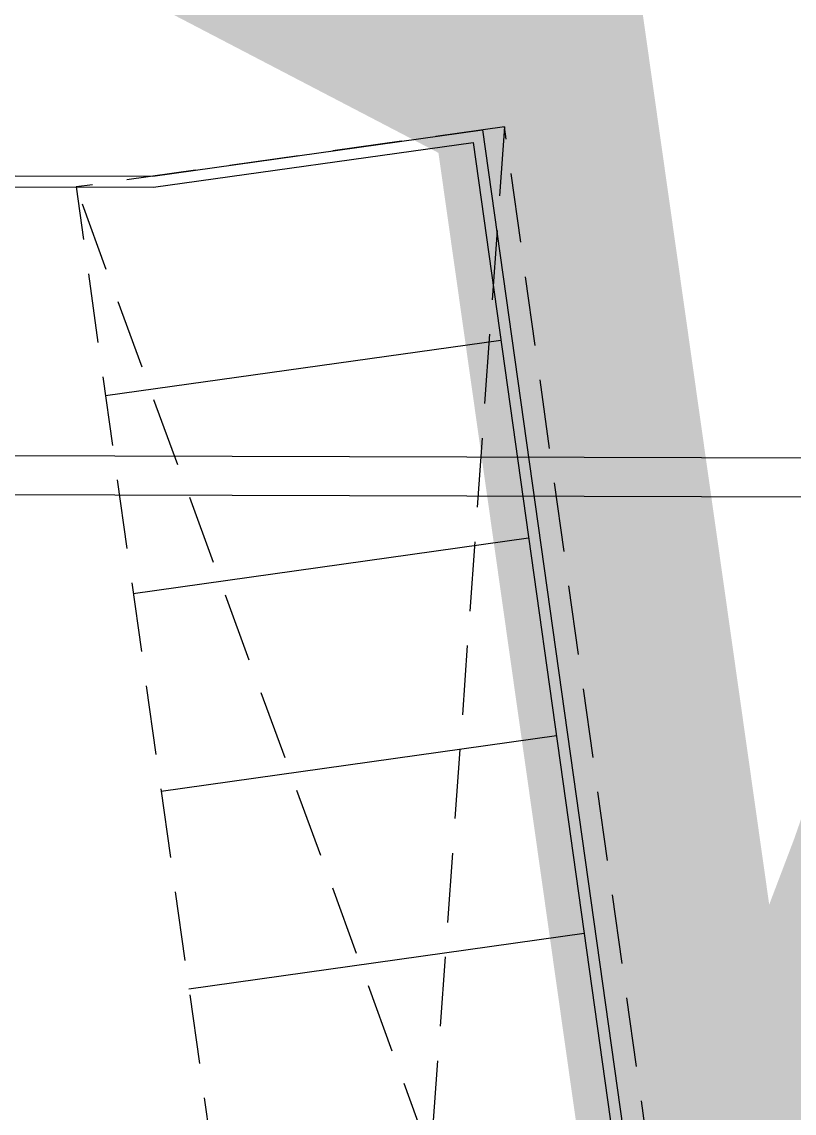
# Model space of a CAD drawing. Header units: feet. Extents: x 26064 to 27719, y 16802 to 28989.
# Drawn here: x 27492.46 to 27527.29, y 17919.21 to 17968.4 of the extents above; entities that cross this region are included whole.
import ezdxf

# ---------------------------------------------------------------- set-up
doc = ezdxf.new("R2010")
doc.units = ezdxf.units.FT
doc.header["$LTSCALE"] = 50
doc.header["$MEASUREMENT"] = 0
doc.linetypes.add('HIDDEN', pattern=[0.375, 0.25, -0.125])
doc.linetypes.add('HIDDEN25', pattern=[0.0938, 0.0625, -0.0313])
for name, color, linetype in [('CANOPY', 7, 'HIDDEN25'), ('CURB-B', 4, 'Continuous'), ('CURB-F', 32, 'Continuous'), ('PARKSTRIPES', 32, 'Continuous'), ('SD-OUTER-PRIVATE', 6, 'Continuous'), ('SILT FENCE', 200, 'Continuous'), ('SILT_FENCE', 1, 'HIDDEN')]:
    doc.layers.add(name, color=color, linetype=linetype)

msp = doc.modelspace()

# ---------------------------------------------------------------- linework, layer by layer
at = {"layer": 'CANOPY', "color": 7}
for p, q in [((27514.2247, 17963.67332), (27507.57923, 17870.84505)), ((27526.88946, 17873.55893), (27494.91448, 17960.95945))]:
    msp.add_line(p, q, dxfattribs=at)
at = {"layer": 'CANOPY', "color": 7, "flags": 128}
msp.add_lwpolyline([(27514.2247, 17963.67332), (27494.91448, 17960.95945), (27507.57923, 17870.84505), (27526.88946, 17873.55893)], close=True, dxfattribs=at)
at = {"layer": 'CURB-B', "color": 7, "flags": 128}
for points in [[(27498.36466, 17961.44434), (27513.23444, 17963.53415)], [(27513.23444, 17963.53415), (27525.89919, 17873.41976)], [(27485.94757, 17961.48058), (27498.36466, 17961.44434)]]:
    msp.add_lwpolyline(points, dxfattribs=at)
at = {"layer": 'CURB-F', "color": 7}
for p, q in [((27498.3989, 17960.94424), (27512.80889, 17962.96943)), ((27512.80889, 17962.96943), (27525.33447, 17873.8453)), ((27485.94611, 17960.98058), (27498.3989, 17960.94424))]:
    msp.add_line(p, q, dxfattribs=at)
at = {"layer": 'PARKSTRIPES', "color": 7}
for p, q in [((27496.23662, 17951.5519), (27514.06145, 17954.05702)), ((27497.48918, 17942.63949), (27515.314, 17945.14461)), ((27498.74174, 17933.72708), (27516.56656, 17936.23219)), ((27499.9943, 17924.81466), (27517.81912, 17927.31978))]:
    msp.add_line(p, q, dxfattribs=at)
at = {"layer": 'SD-OUTER-PRIVATE', "color": 7}
for p, q in [((27253.91264, 17949.49251), (27536.77105, 17948.72594)), ((27253.90754, 17947.74251), (27537.23521, 17946.97468))]:
    msp.add_line(p, q, dxfattribs=at)
at = {"layer": 'SILT FENCE', "linetype": 'Continuous', "const_width": 10, "flags": 128}
msp.add_lwpolyline([(27571.18993, 17113.92892), (27571.18993, 17648.08742), (27565.85877, 17658.64102), (27561.96805, 17673.0828), (27561.96805, 17792.50513), (27529.07287, 17872.54221), (27515.83663, 17965.7443), (27485.76855, 17981.4147), (26810.18741, 17983.35403), (26801.24797, 17983.84578), (26736.9852, 17997.16402), (26717.6278, 17998.68722), (26707.45353, 17998.94141), (26541.31565, 17998.97573), (26439.41486, 17996.83872), (26373.56271, 17989.8501), (26343.25903, 17981.11433), (26323.44511, 17981.69672), (26251.9082, 18008.79492), (26227.05969, 18020.52676)], dxfattribs=at)
at = {"layer": 'SILT_FENCE', "color": 3, "linetype": 'Continuous', "flags": 128}
msp.add_lwpolyline([(26250.44337, 18011.00838, 13.33333, 13.33333, 0), (27572.16596, 18007.42643, 13.33, 13.33, 0), (27589.20602, 18008.76923, 13.33, 13.33, 0), (27594.52098, 18012.59785, 13.33, 13.33, 0), (27606.82988, 18020.78484, 13.33, 13.33, 0), (27616.60755, 18014.97951, 13.33, 13.33, 0), (27624.71846, 17999.8173, 13.33, 13.33, 0), (27612.98505, 17986.0807, 13.33, 13.33, 0), (27589.97533, 17973.25929, 13.33, 13.33, 0), (27570.73764, 17967.72847, 13.33, 13.33, 0), (27543.18192, 17956.81055, 13.33, 13.33, 0), (27543.18192, 17956.81055, 13.33, 13.33, 0), (27543.18192, 17956.81055, 13.33, 13.33, 0), (27541.77031, 17952.78057, 13.33, 13.33, 0), (27539.68002, 17946.81082, 13.33, 13.33, 0), (27536.87105, 17938.78592, 13.33, 13.33, 0), (27533.53572, 17929.25579, 13.33, 13.33, 0), (27526.85733, 17911.67789, 13.33, 13.33, 0)], format="xyseb", dxfattribs=at)

doc.saveas('drawing.dxf')
